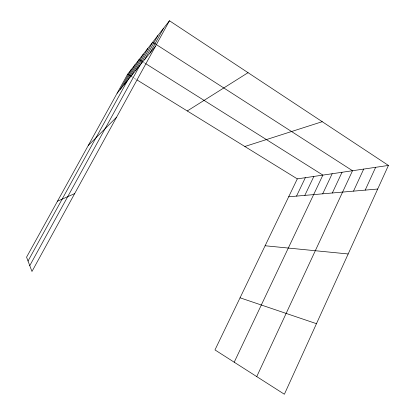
<?xml version="1.0" encoding="UTF-8"?>
<svg xmlns="http://www.w3.org/2000/svg" width="415" height="415" viewBox="0 0 415 415"><rect width="100%" height="100%" fill="white"/><g stroke="black" fill="none" stroke-linecap="round" stroke-linejoin="round"><path stroke-width="0.31" stroke-dasharray="2.08 1.56" d="M132.022 76.858L133.661 77.87M134.206 78.207L136.385 79.55M143.424 62.229L145.037 63.246"/><path stroke-width="0.62" d="M388.43 165.429L284.379 394.25L214.97 349.923L297.301 178.881L388.43 165.429L169.465 20.75L127.659 74.166L26.57 257.155L31.971 271.467L169.465 20.75M365.195 190.117L375.648 167.318M353.513 191.133L363.701 169.081M256.74 376.602L352.522 170.731L152.663 42.216L29.771 265.642M332.332 192.985L342.027 172.277M322.699 193.826L332.166 173.735M234.21 362.212L322.875 175.104L145.577 63.583M304.828 195.382L313.854 176.437M296.523 196.108L305.341 177.693M144.757 59.418L157.845 35.591M149.877 53.151L163.432 28.459M120.397 89.23L131.239 69.59M123.883 84.966L135.051 64.719M28.028 261.019L139.118 59.521L142.885 61.892M131.456 75.691L143.331 54.142M135.581 70.643L147.839 48.384M117.123 93.24L155.412 46.376M88.26 145.489L116.584 117.175M187.274 110.966L248.051 72.677M57.488 201.187L74.664 193.618M244.84 146.495L322.232 121.688M288.679 196.793L377.702 189.027M265.107 245.763L348.169 253.964M240.057 297.804L316.469 323.684M127.659 74.166L131.477 76.521M136.929 79.888L297.301 178.881"/></g></svg>
